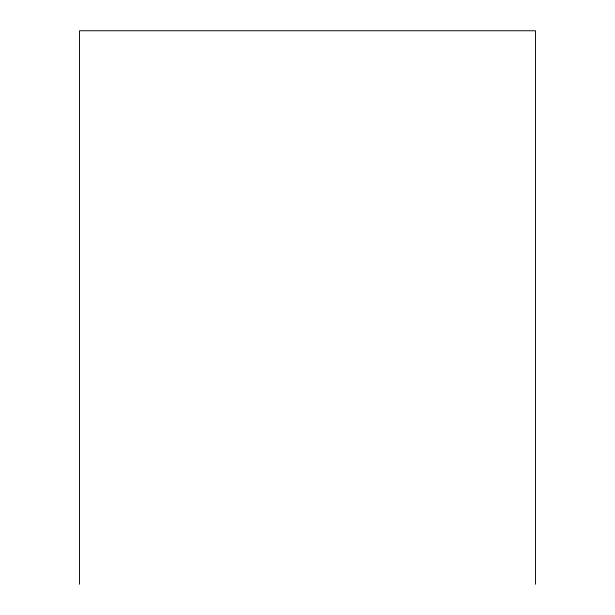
<?xml version="1.0" encoding="UTF-8"?>
<svg xmlns="http://www.w3.org/2000/svg" width="615" height="615" viewBox="0 0 615 615"><rect width="100%" height="100%" fill="white"/><g stroke="black" fill="none" stroke-linecap="round" stroke-linejoin="round"><path stroke-width="0.92" d="M535.481 584.25L535.481 30.75L79.52 30.75L79.52 584.25"/></g></svg>
